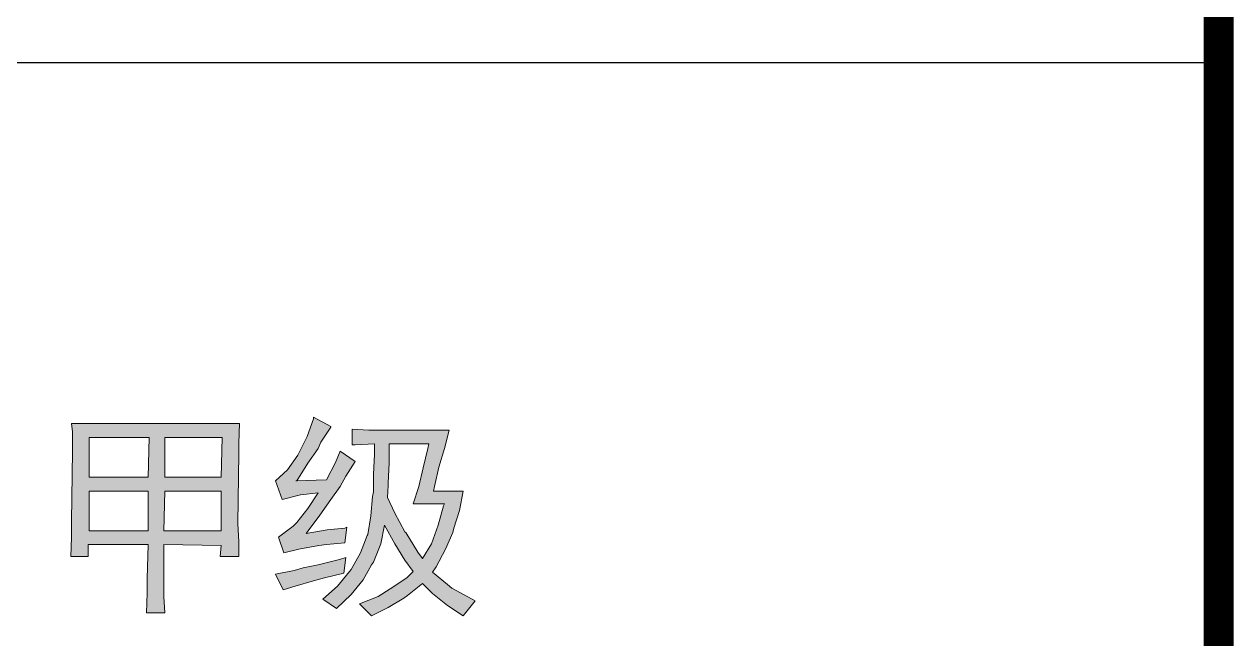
# Model space of a CAD drawing. Extents: x 36524853 to 36525459, y 2743936 to 2747542.
# Drawn here: x 36525174.33 to 36525184.32, y 2743977.65 to 2743982.72 of the extents above; entities that cross this region are included whole.
import ezdxf

# ---------------------------------------------------------------- set-up
doc = ezdxf.new("R2010")
doc.units = 0
doc.header["$LTSCALE"] = 1000
doc.header["$MEASUREMENT"] = 0
for name, color, linetype in [('A0-12 图框-中粗线', 41, 'Continuous'), ('A0-13 图框-细线', 7, 'Continuous'), ('A0-24 图框-填充', 7, 'Continuous')]:
    doc.layers.add(name, color=color, linetype=linetype)

# ---------------------------------------------------------------- blocks, each defined once
blk = doc.blocks.new('LOGO资质4')
at = {"layer": 'A0-24 图框-填充'}
h = blk.add_hatch(color=256, dxfattribs=at)
h.dxf.hatch_style = 1
h.paths.add_polyline_path([(5257.9, 1144.8), (5352.4, 1143.3), (5350.9, 1125), (5381.4, 1125), (5381.4, 1149.4), (5379.9, 1179.9), (5381.4, 1295.7), (5381.4, 1312.5), (5382.9, 1344.5), (5105.4, 1344.5), (5106.9, 1330.8), (5106.9, 1298.8), (5105.4, 1182.9), (5105.4, 1157), (5103.9, 1125), (5132.9, 1125), (5132.9, 1144.8), (5232, 1144.8), (5230.4, 1088.4), (5230.4, 1065.5), (5228.9, 1032), (5259.4, 1032), (5257.9, 1059.4), (5257.9, 1088.4)])
h.paths.add_polyline_path([(5259.4, 1233.2), (5352.4, 1233.2), (5352.4, 1167.7), (5257.9, 1167.7)], flags=16)
h.paths.add_polyline_path([(5232, 1233.2), (5232, 1167.7), (5134.4, 1167.7), (5134.4, 1233.2)], flags=16)
h.paths.add_polyline_path([(5259.4, 1256.1), (5259.4, 1321.7), (5353.9, 1321.7), (5352.4, 1256.1)], flags=16)
h.paths.add_polyline_path([(5232, 1256.1), (5134.4, 1256.1), (5134.4, 1321.7), (5233.5, 1321.7)], flags=16)
h = blk.add_hatch(color=256, dxfattribs=at)
h.dxf.hatch_style = 1
h.paths.add_polyline_path([(5745.8, 1201.2), (5751.9, 1233.2), (5703.1, 1233.2), (5704.6, 1240.8), (5712.2, 1272.9), (5721.4, 1303.4), (5729, 1333.9), (5637.5, 1333.9), (5633, 1333.9), (5596.4, 1333.9), (5568.9, 1335.4), (5568.9, 1309.5), (5573.5, 1309.5), (5605.5, 1311), (5605.5, 1294.2), (5604, 1260.7), (5604, 1231.7), (5602.5, 1224.1), (5599.4, 1192.1), (5594.8, 1161.6), (5593.3, 1160), (5582.6, 1131.1), (5567.4, 1103.6), (5564.3, 1100.6), (5544.5, 1076.2), (5520.1, 1054.8), (5543, 1039.6), (5567.4, 1062.5), (5587.2, 1086.9), (5600.9, 1111.2), (5604, 1115.8), (5616.2, 1146.3), (5622.3, 1176.8), (5639.1, 1146.3), (5655.8, 1118.9), (5669.5, 1100.6), (5658.9, 1089.9), (5631.4, 1071.6), (5611.6, 1059.4), (5581.1, 1047.2), (5600.9, 1027.4), (5628.4, 1041.1), (5654.3, 1056.4), (5660.4, 1060.9), (5684.8, 1080.8), (5701.6, 1064), (5726, 1044.2), (5751.9, 1027.4), (5771.7, 1051.8), (5761, 1057.9), (5733.6, 1073.1), (5726, 1079.2), (5701.6, 1099.1), (5707.7, 1108.2), (5722.9, 1137.2), (5735.1, 1164.6), (5736.6, 1172.2)])
h.paths.add_polyline_path([(5626.9, 1222.6), (5628.4, 1242.4), (5628.4, 1246.9), (5629.9, 1279), (5629.9, 1311), (5695.5, 1311), (5693.9, 1303.4), (5686.3, 1271.3), (5678.7, 1240.8), (5669.5, 1211.9), (5721.4, 1211.9), (5719.9, 1208.8), (5710.7, 1176.8), (5700, 1146.3), (5684.8, 1121.9), (5677.2, 1132.6), (5657.3, 1164.6), (5655.8, 1166.1), (5639.1, 1196.6)], flags=16)
h.paths.add_polyline_path([(5559.8, 1173.8), (5556.7, 1172.2), (5527.7, 1169.2), (5492.7, 1163.1), (5515.6, 1193.6), (5533.8, 1219.5), (5549.1, 1240.8), (5558.2, 1257.6), (5573.5, 1282), (5549.1, 1298.8), (5541.5, 1280.5), (5526.2, 1251.5), (5477.5, 1250), (5477.4, 1250), (5475.9, 1250), (5477.5, 1250), (5495.7, 1279), (5512.5, 1303.4), (5517.1, 1314), (5533.8, 1338.4), (5533.8, 1340), (5504.9, 1355.2), (5504.9, 1352.2), (5494.2, 1323.2), (5479, 1292.7), (5462.2, 1268.3), (5442.4, 1250), (5453, 1219.5), (5483.5, 1227.1), (5512.5, 1230.2), (5495.7, 1204.3), (5477.4, 1181.4), (5471.3, 1175.3), (5446.9, 1157), (5456.1, 1131.1), (5480.5, 1137.2), (5514, 1143.3), (5526.2, 1144.8), (5556.7, 1147.8)])
h.paths.add_polyline_path([(5555.2, 1097.5), (5558.2, 1123.4), (5547.6, 1120.4), (5512.5, 1111.2), (5488.1, 1106.7), (5472.9, 1102.1), (5442.4, 1096), (5454.6, 1070.1), (5474.4, 1076.2), (5504.9, 1085.3), (5523.2, 1089.9)])
at = {"layer": 'A0-12 图框-中粗线', "const_width": 50, "flags": 128}
blk.add_lwpolyline([(0, 0), (0, 5500), (7000, 5500), (7000, 0)], close=True, dxfattribs=at)
at = {"layer": 'A0-13 图框-细线'}
blk.add_line((7000, 1940), (0, 1940), dxfattribs=at)
at = {"layer": 'A0-13 图框-细线', "lineweight": 0}
for p, q in [((5382.9, 1344.5), (5105.4, 1344.5)), ((5105.4, 1344.5), (5106.9, 1330.8)), ((5381.4, 1312.5), (5382.9, 1344.5)), ((5504.9, 1352.2), (5494.2, 1323.2)), ((5504.9, 1355.2), (5504.9, 1352.2)), ((5533.8, 1340), (5504.9, 1355.2)), ((5533.8, 1338.4), (5533.8, 1340)), ((5106.9, 1330.8), (5106.9, 1298.8)), ((5134.4, 1256.1), (5134.4, 1321.7)), ((5134.4, 1321.7), (5233.5, 1321.7)), ((5233.5, 1321.7), (5232, 1256.1)), ((5259.4, 1256.1), (5259.4, 1321.7)), ((5259.4, 1321.7), (5353.9, 1321.7)), ((5353.9, 1321.7), (5352.4, 1256.1)), ((5494.2, 1323.2), (5479, 1292.7)), ((5517.1, 1314), (5533.8, 1338.4)), ((5568.9, 1335.4), (5568.9, 1309.5)), ((5596.4, 1333.9), (5568.9, 1335.4)), ((5633, 1333.9), (5596.4, 1333.9)), ((5637.5, 1333.9), (5633, 1333.9)), ((5729, 1333.9), (5637.5, 1333.9)), ((5721.4, 1303.4), (5729, 1333.9)), ((5106.9, 1298.8), (5105.4, 1182.9)), ((5381.4, 1295.7), (5381.4, 1312.5)), ((5495.7, 1279), (5512.5, 1303.4)), ((5512.5, 1303.4), (5517.1, 1314)), ((5549.1, 1298.8), (5541.5, 1280.5)), ((5573.5, 1282), (5549.1, 1298.8)), ((5568.9, 1309.5), (5573.5, 1309.5)), ((5573.5, 1309.5), (5605.5, 1311)), ((5605.5, 1311), (5605.5, 1294.2)), ((5629.9, 1311), (5695.5, 1311)), ((5629.9, 1279), (5629.9, 1311)), ((5693.9, 1303.4), (5686.3, 1271.3)), ((5695.5, 1311), (5693.9, 1303.4)), ((5712.2, 1272.9), (5721.4, 1303.4)), ((5379.9, 1179.9), (5381.4, 1295.7)), ((5479, 1292.7), (5462.2, 1268.3)), ((5477.4, 1250), (5495.7, 1279)), ((5541.5, 1280.5), (5526.2, 1251.5)), ((5558.2, 1257.6), (5573.5, 1282)), ((5605.5, 1294.2), (5604, 1260.7)), ((5628.4, 1246.9), (5629.9, 1279)), ((5462.2, 1268.3), (5442.4, 1250)), ((5604, 1260.7), (5604, 1231.7)), ((5686.3, 1271.3), (5678.7, 1240.8)), ((5704.6, 1240.8), (5712.2, 1272.9)), ((5232, 1256.1), (5134.4, 1256.1)), ((5352.4, 1256.1), (5259.4, 1256.1)), ((5442.4, 1250), (5453, 1219.5)), ((5526.2, 1251.5), (5475.9, 1250)), ((5475.9, 1250), (5477.4, 1250)), ((5533.8, 1219.5), (5549.1, 1240.8)), ((5549.1, 1240.8), (5558.2, 1257.6)), ((5626.9, 1222.6), (5628.4, 1242.4)), ((5628.4, 1242.4), (5628.4, 1246.9)), ((5678.7, 1240.8), (5669.5, 1211.9)), ((5703.1, 1233.2), (5704.6, 1240.8)), ((5134.4, 1167.7), (5134.4, 1233.2)), ((5134.4, 1233.2), (5232, 1233.2)), ((5232, 1233.2), (5232, 1167.7)), ((5257.9, 1167.7), (5259.4, 1233.2)), ((5259.4, 1233.2), (5352.4, 1233.2)), ((5352.4, 1233.2), (5352.4, 1167.7)), ((5453, 1219.5), (5483.5, 1227.1)), ((5483.5, 1227.1), (5512.5, 1230.2)), ((5512.5, 1230.2), (5495.7, 1204.3)), ((5515.6, 1193.6), (5533.8, 1219.5)), ((5602.5, 1224.1), (5599.4, 1192.1)), ((5604, 1231.7), (5602.5, 1224.1)), ((5639.1, 1196.6), (5626.9, 1222.6)), ((5751.9, 1233.2), (5703.1, 1233.2)), ((5745.8, 1201.2), (5751.9, 1233.2)), ((5495.7, 1204.3), (5477.4, 1181.4)), ((5669.5, 1211.9), (5721.4, 1211.9)), ((5719.9, 1208.8), (5710.7, 1176.8)), ((5721.4, 1211.9), (5719.9, 1208.8)), ((5736.6, 1172.2), (5745.8, 1201.2)), ((5105.4, 1182.9), (5105.4, 1157)), ((5381.4, 1149.4), (5379.9, 1179.9)), ((5477.4, 1181.4), (5471.3, 1175.3)), ((5492.7, 1163.1), (5515.6, 1193.6)), ((5599.4, 1192.1), (5594.8, 1161.6)), ((5655.8, 1166.1), (5639.1, 1196.6)), ((5232, 1167.7), (5134.4, 1167.7)), ((5352.4, 1167.7), (5257.9, 1167.7)), ((5471.3, 1175.3), (5446.9, 1157)), ((5527.7, 1169.2), (5492.7, 1163.1)), ((5556.7, 1172.2), (5527.7, 1169.2)), ((5559.8, 1173.8), (5556.7, 1172.2)), ((5556.7, 1147.8), (5559.8, 1173.8)), ((5593.3, 1160), (5582.6, 1131.1)), ((5594.8, 1161.6), (5593.3, 1160)), ((5616.2, 1146.3), (5622.3, 1176.8)), ((5622.3, 1176.8), (5639.1, 1146.3)), ((5657.3, 1164.6), (5655.8, 1166.1)), ((5677.2, 1132.6), (5657.3, 1164.6)), ((5710.7, 1176.8), (5700, 1146.3)), ((5722.9, 1137.2), (5735.1, 1164.6)), ((5735.1, 1164.6), (5736.6, 1172.2)), ((5105.4, 1157), (5103.9, 1125)), ((5132.9, 1125), (5132.9, 1144.8)), ((5132.9, 1144.8), (5232, 1144.8)), ((5232, 1144.8), (5230.4, 1088.4)), ((5257.9, 1088.4), (5257.9, 1144.8)), ((5257.9, 1144.8), (5352.4, 1143.3)), ((5352.4, 1143.3), (5350.9, 1125)), ((5381.4, 1125), (5381.4, 1149.4)), ((5446.9, 1157), (5456.1, 1131.1)), ((5480.5, 1137.2), (5514, 1143.3)), ((5514, 1143.3), (5526.2, 1144.8)), ((5526.2, 1144.8), (5556.7, 1147.8)), ((5604, 1115.8), (5616.2, 1146.3)), ((5639.1, 1146.3), (5655.8, 1118.9)), ((5700, 1146.3), (5684.8, 1121.9)), ((5103.9, 1125), (5132.9, 1125)), ((5350.9, 1125), (5381.4, 1125)), ((5456.1, 1131.1), (5480.5, 1137.2)), ((5547.6, 1120.4), (5512.5, 1111.2)), ((5558.2, 1123.4), (5547.6, 1120.4)), ((5555.2, 1097.5), (5558.2, 1123.4)), ((5582.6, 1131.1), (5567.4, 1103.6)), ((5655.8, 1118.9), (5669.5, 1100.6)), ((5684.8, 1121.9), (5677.2, 1132.6)), ((5707.7, 1108.2), (5722.9, 1137.2)), ((5472.9, 1102.1), (5442.4, 1096)), ((5488.1, 1106.7), (5472.9, 1102.1)), ((5512.5, 1111.2), (5488.1, 1106.7)), ((5564.3, 1100.6), (5544.5, 1076.2)), ((5567.4, 1103.6), (5564.3, 1100.6)), ((5587.2, 1086.9), (5600.9, 1111.2)), ((5600.9, 1111.2), (5604, 1115.8)), ((5669.5, 1100.6), (5658.9, 1089.9)), ((5701.6, 1099.1), (5707.7, 1108.2)), ((5726, 1079.2), (5701.6, 1099.1)), ((5230.4, 1088.4), (5230.4, 1065.5)), ((5257.9, 1059.4), (5257.9, 1088.4)), ((5442.4, 1096), (5454.6, 1070.1)), ((5474.4, 1076.2), (5504.9, 1085.3)), ((5504.9, 1085.3), (5523.2, 1089.9)), ((5523.2, 1089.9), (5555.2, 1097.5)), ((5567.4, 1062.5), (5587.2, 1086.9)), ((5658.9, 1089.9), (5631.4, 1071.6)), ((5660.4, 1060.9), (5684.8, 1080.8)), ((5684.8, 1080.8), (5701.6, 1064)), ((5733.6, 1073.1), (5726, 1079.2)), ((5230.4, 1065.5), (5228.9, 1032)), ((5259.4, 1032), (5257.9, 1059.4)), ((5454.6, 1070.1), (5474.4, 1076.2)), ((5544.5, 1076.2), (5520.1, 1054.8)), ((5543, 1039.6), (5567.4, 1062.5)), ((5611.6, 1059.4), (5581.1, 1047.2)), ((5631.4, 1071.6), (5611.6, 1059.4)), ((5654.3, 1056.4), (5660.4, 1060.9)), ((5701.6, 1064), (5726, 1044.2)), ((5761, 1057.9), (5733.6, 1073.1)), ((5520.1, 1054.8), (5543, 1039.6)), ((5581.1, 1047.2), (5600.9, 1027.4)), ((5600.9, 1027.4), (5628.4, 1041.1)), ((5628.4, 1041.1), (5654.3, 1056.4)), ((5726, 1044.2), (5751.9, 1027.4)), ((5751.9, 1027.4), (5771.7, 1051.8)), ((5771.7, 1051.8), (5761, 1057.9)), ((5228.9, 1032), (5259.4, 1032)), ((5751.9, 1027.4), (5751.9, 1027.4))]:
    blk.add_line(p, q, dxfattribs=at)
blk = doc.blocks.new('A$C6202001D')
blk.add_blockref('LOGO资质4', (51200, 1200))

msp = doc.modelspace()

# ---------------------------------------------------------------- block references
at = {"xscale": 0.005, "yscale": 0.005, "zscale": 0.005}
msp.add_blockref('A$C6202001D', (36524893.1983, 2743966.6983), dxfattribs=at)

doc.saveas('drawing.dxf')
